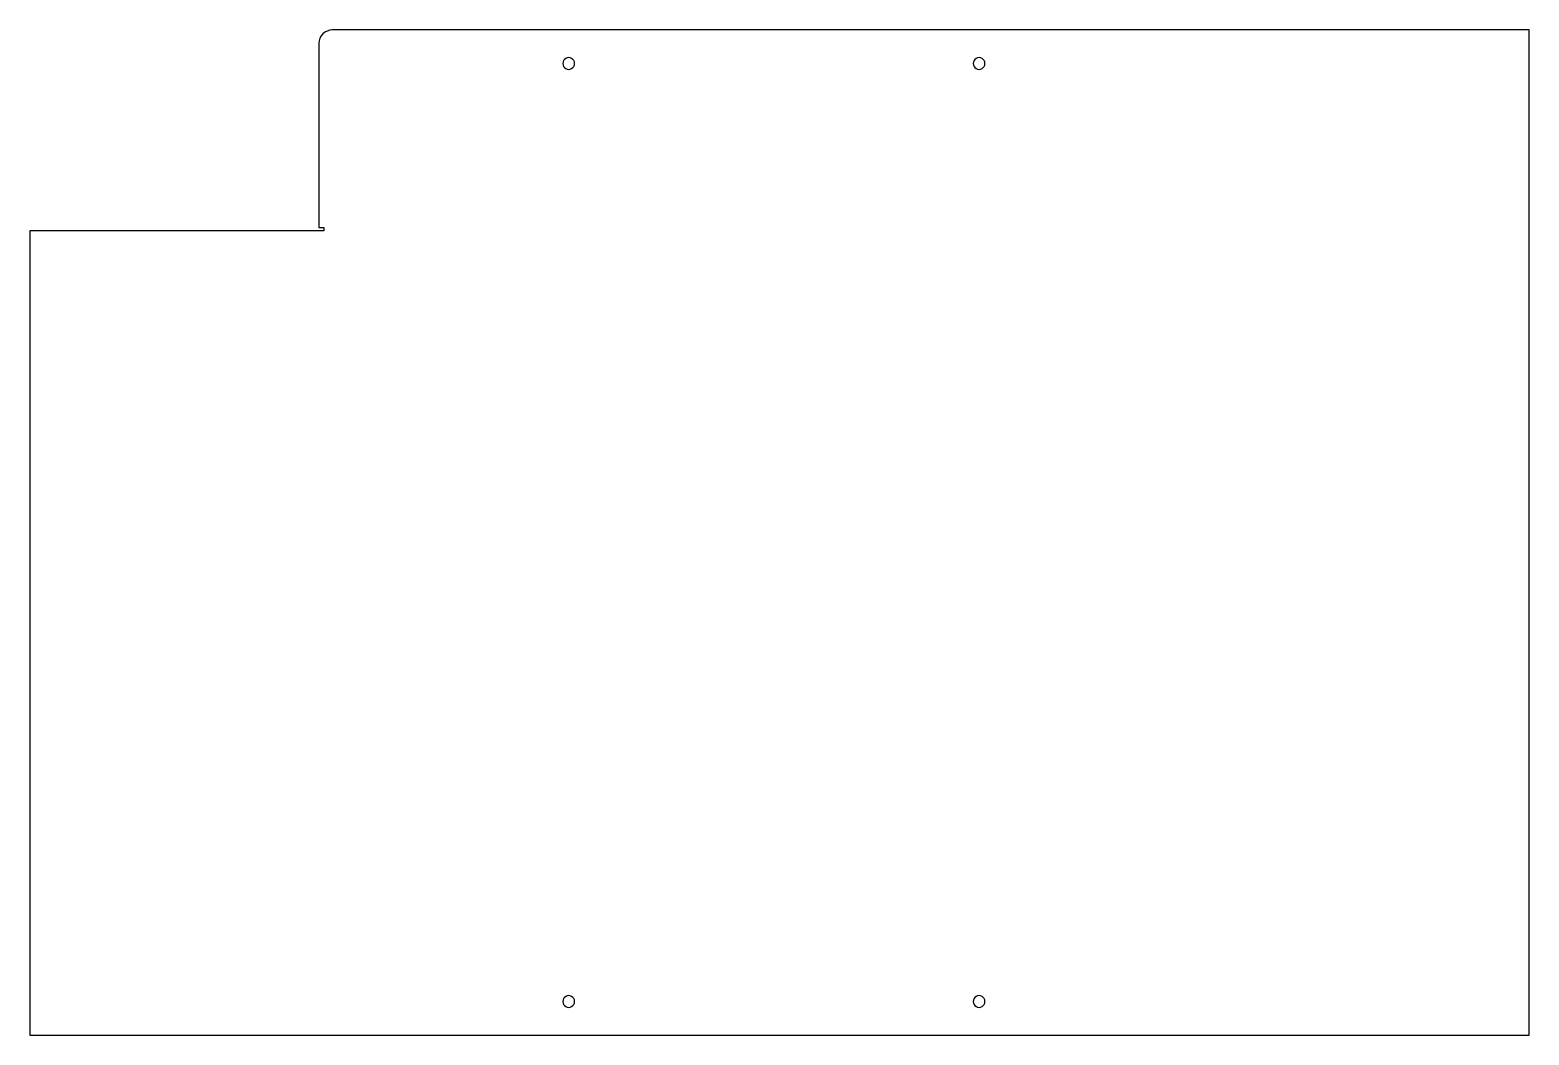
# Model space of a CAD drawing. Extents: x -124 to 323, y 52 to 352.
import ezdxf

# ---------------------------------------------------------------- set-up
doc = ezdxf.new("R2010")
doc.units = 0
doc.layers.add('Layer_1', color=7, linetype='CONTINUOUS')

msp = doc.modelspace()

# ---------------------------------------------------------------- linework, layer by layer
at = {"layer": 'Layer_1', "color": 7}
for p, q in [((323.461333, 351.848096), (-33.800168, 351.848096)), ((323.461333, 51.84847), (323.461333, 351.848096)), ((-37.800163, 347.848101), (-37.800163, 292.848171)), ((38.525182, 341.848109), (38.525182, 341.848109)), ((161.043222, 341.848109), (161.043222, 341.848109)), ((-36.300163, 291.848172), (-124.062, 291.848172)), ((-124.062, 291.848172), (-124.062, 51.84847)), ((-37.800163, 292.848171), (-36.300163, 292.848171)), ((-36.300163, 292.848171), (-36.300163, 291.848172)), ((38.525182, 61.848464), (38.525182, 61.848464)), ((161.043222, 61.848464), (161.043222, 61.848464)), ((-124.062, 51.84847), (323.461333, 51.84847))]:
    msp.add_line(p, q, dxfattribs=at)
for points in [[(-36.628592, 350.676525), (-37.378737, 349.92638), (-37.800163, 348.908966), (-37.800163, 347.848101)], [(-33.800168, 351.848096), (-34.861033, 351.848096), (-35.878447, 351.426669), (-36.628592, 350.676525)], [(35.900185, 343.363652), (35.358733, 343.051045), (35.025186, 342.473323), (35.025186, 341.848109)], [(35.025186, 341.848109), (35.025186, 341.222895), (35.358733, 340.645173), (35.900185, 340.332566)], [(37.650183, 343.363652), (37.108732, 343.676259), (36.441636, 343.676259), (35.900185, 343.363652)], [(35.900185, 340.332566), (36.441636, 340.019959), (37.108732, 340.019959), (37.650183, 340.332566)], [(38.525182, 341.848109), (38.525182, 342.473323), (38.191634, 343.051045), (37.650183, 343.363652)], [(37.650183, 340.332566), (38.191634, 340.645173), (38.525182, 341.222895), (38.525182, 341.848109)], [(158.416885, 343.367538), (157.87475, 343.053894), (157.541569, 342.474432), (157.543238, 341.848109)], [(157.543238, 341.848109), (157.541569, 341.221786), (157.87475, 340.642324), (158.416885, 340.328679)], [(160.169575, 343.367538), (159.62744, 343.681183), (158.95902, 343.681183), (158.416885, 343.367538)], [(158.416885, 340.328679), (158.95902, 340.015035), (159.62744, 340.015035), (160.169575, 340.328679)], [(161.043222, 341.848109), (161.044891, 342.474432), (160.71171, 343.053894), (160.169575, 343.367538)], [(160.169575, 340.328679), (160.71171, 340.642324), (161.044891, 341.221786), (161.043222, 341.848109)], [(35.900185, 63.364007), (35.358733, 63.0514), (35.025186, 62.473678), (35.025186, 61.848464)], [(37.650183, 63.364007), (37.108732, 63.676614), (36.441636, 63.676614), (35.900185, 63.364007)], [(38.525182, 61.848464), (38.525182, 62.473678), (38.191634, 63.0514), (37.650183, 63.364007)], [(158.416885, 63.367894), (157.87475, 63.054249), (157.541569, 62.474787), (157.543238, 61.848464)], [(160.169575, 63.367894), (159.62744, 63.681538), (158.95902, 63.681538), (158.416885, 63.367894)], [(161.043222, 61.848464), (161.044891, 62.474787), (160.71171, 63.054249), (160.169575, 63.367894)], [(35.025186, 61.848464), (35.025186, 61.22325), (35.358733, 60.645528), (35.900185, 60.332921)], [(35.900185, 60.332921), (36.441636, 60.020314), (37.108732, 60.020314), (37.650183, 60.332921)], [(37.650183, 60.332921), (38.191634, 60.645528), (38.525182, 61.22325), (38.525182, 61.848464)], [(157.543238, 61.848464), (157.541569, 61.222141), (157.87475, 60.642679), (158.416885, 60.329035)], [(158.416885, 60.329035), (158.95902, 60.01539), (159.62744, 60.01539), (160.169575, 60.329035)], [(160.169575, 60.329035), (160.71171, 60.642679), (161.044891, 61.222141), (161.043222, 61.848464)]]:
    msp.add_open_spline(points, degree=3, dxfattribs=at)

doc.saveas('drawing.dxf')
